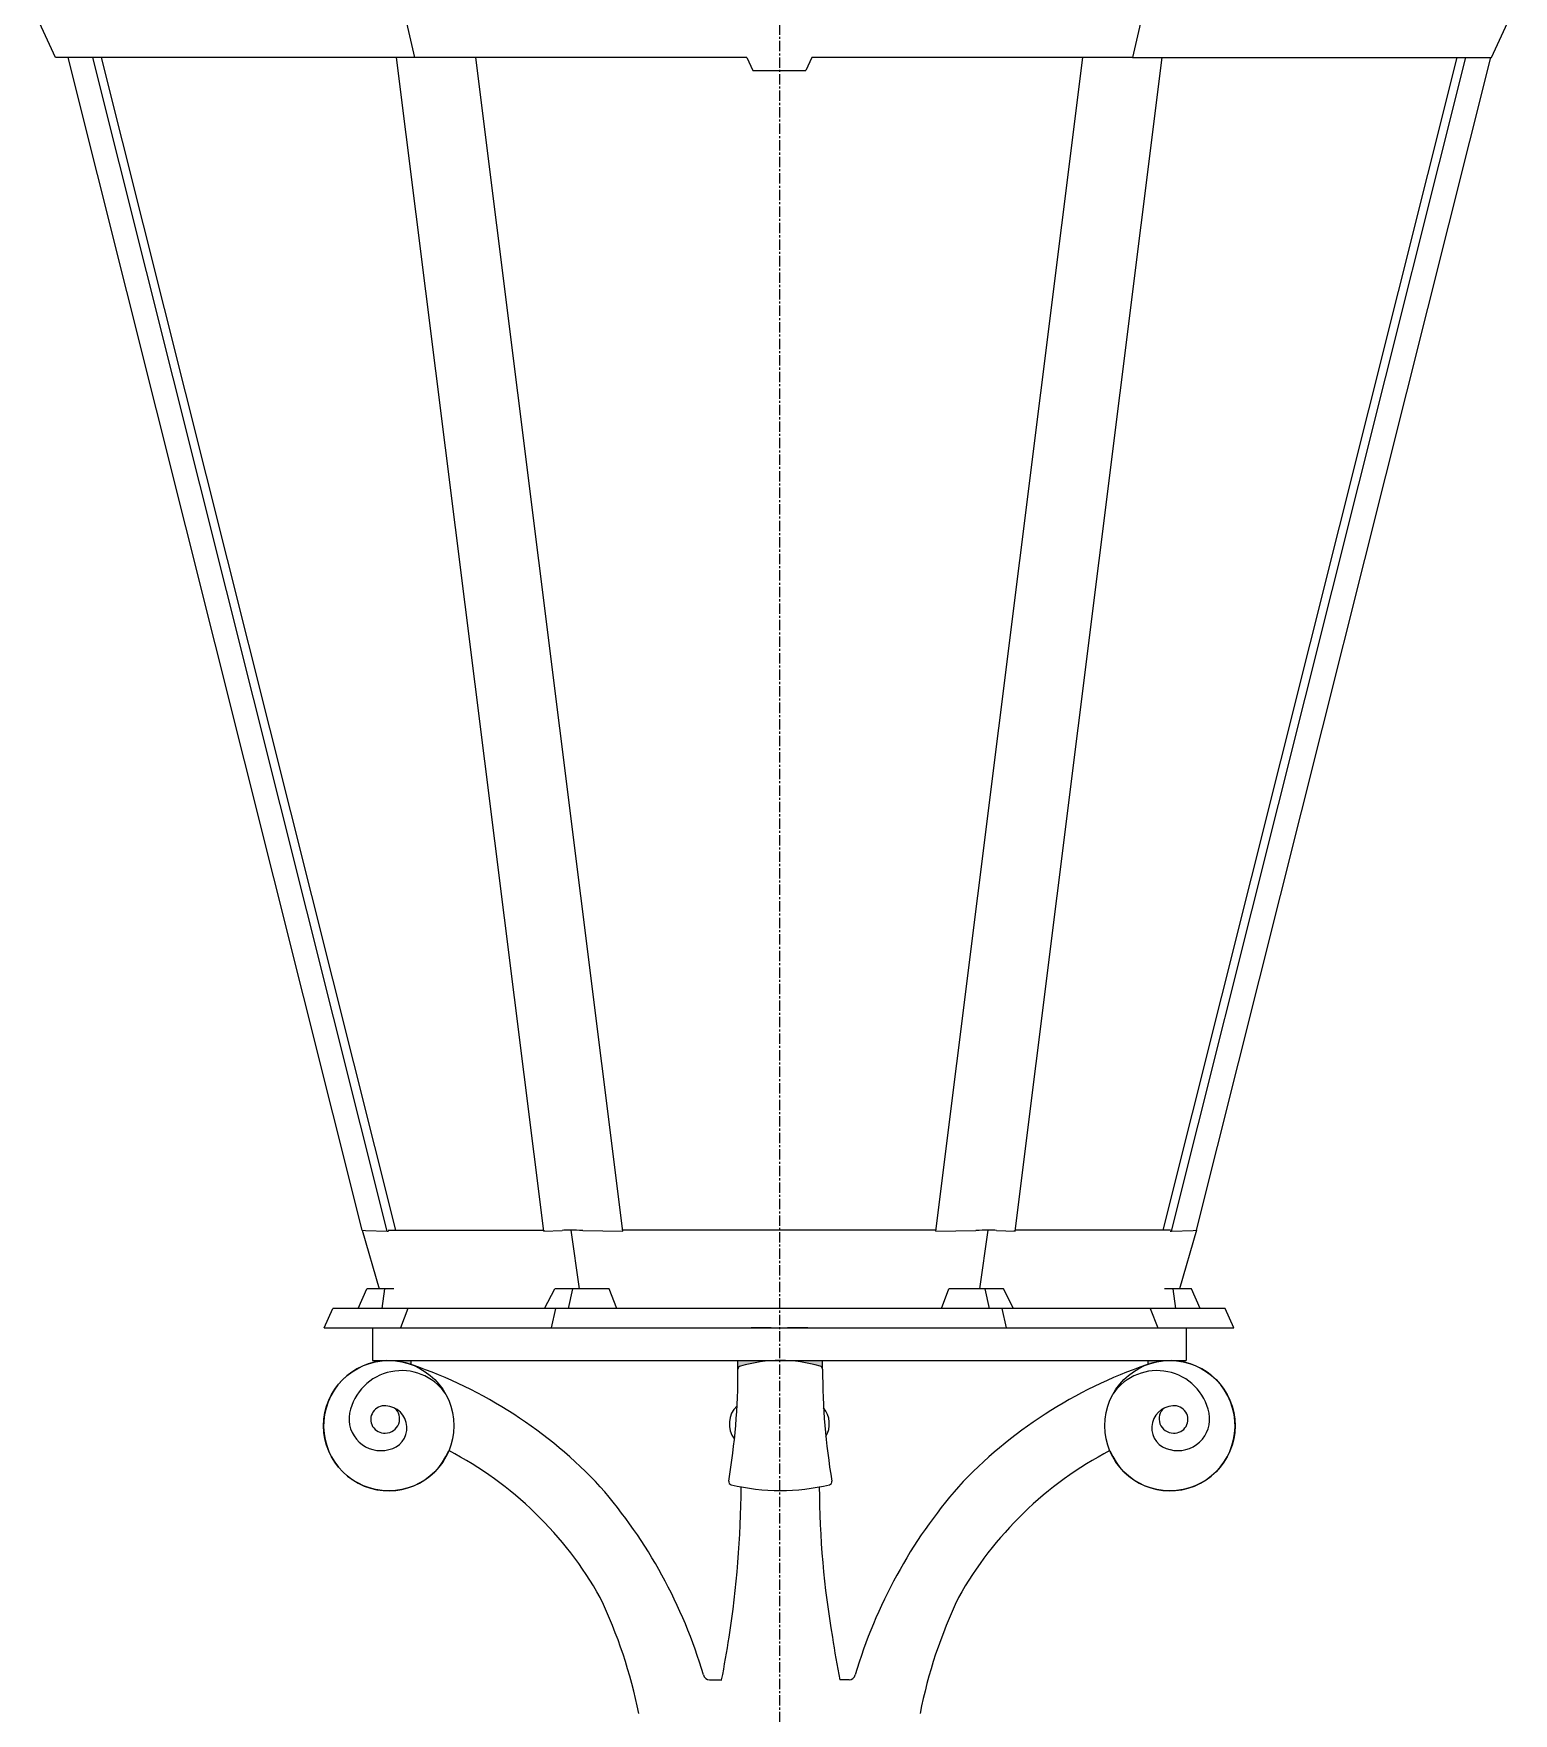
# Model space of a CAD drawing. Header units: millimetres. Extents: x 0 to 13338, y 0 to 11580.
# Drawn here: x 4090 to 4544, y 9912 to 10428 of the extents above; entities that cross this region are included whole.
import ezdxf

# ---------------------------------------------------------------- set-up
doc = ezdxf.new("R2010")
doc.units = ezdxf.units.MM
doc.linetypes.add('CENTER', pattern=[50.8, 31.75, -6.35, 6.35, -6.35])
doc.layers.add('axes', color=40, linetype='CENTER')
doc.layers.add('dwgmodels.com', color=250, linetype='Continuous')

# ---------------------------------------------------------------- blocks, each defined once
blk = doc.blocks.new('Public Light 2_side_dwgmodels.com')
for points in [[(-113.17, 3631), (-116.17, 3631), (-119.81, 3631, -0.08502), (-113.17, 3629.8)], [(0, 3631), (-12.71, 3631), (-12.71, 3628.32, -0.334908), (-11.99, 3629.28, -0.068042)], [(13.28, 3631), (0.57, 3631, -0.068042), (12.56, 3629.28, -0.334469), (13.28, 3628.32)], [(113.17, 3631), (116.17, 3631), (119.81, 3631, 0.08502), (113.17, 3629.8)]]:
    blk.add_hatch(color=0).paths.add_polyline_path(points)
at = {"color": 0, "extrusion": (-1, 6.12303e-17, 0)}
for p, q in [((-222.38, 4031.18), (-229.1, 4045.77)), ((-115.45, 4045.77), (-112.09, 4031.18)), ((111.85, 4045.77), (108.49, 4031.18)), ((218.78, 4031.18), (225.5, 4045.77)), ((-112.09, 4031.18), (-222.38, 4031.18)), ((-128.17, 3671), (-218.52, 4031.18)), ((-120.43, 3670.74), (-210.85, 4031.18)), ((-117.86, 3671), (-208.21, 4031.18)), ((-72.4, 3670.74), (-117.61, 4031.18)), ((-10, 4031.18), (-112.09, 4031.18)), ((-48.03, 3670.74), (-93.24, 4031.18)), ((-10, 4031.18), (-8.13, 4027.18)), ((10, 4031.18), (8.13, 4027.18)), ((108.49, 4031.18), (10, 4031.18)), ((48.03, 3670.74), (93.23, 4031.18)), ((72.4, 3670.74), (117.61, 4031.18)), ((108.49, 4031.18), (218.78, 4031.18)), ((117.86, 3671), (208.21, 4031.18)), ((120.43, 3670.74), (210.84, 4031.18)), ((128.17, 3671), (218.52, 4031.18)), ((218.5, 4031.18), (218.78, 4031.18)), ((-8.13, 4027.18), (8.13, 4027.18)), ((-128.17, 3671), (-122.98, 3653)), ((-128.17, 3671), (-127.09, 3670.96)), ((-127.09, 3670.96), (-120.43, 3670.74)), ((-120.43, 3670.74), (-120.09, 3670.73)), ((-120.16, 3671), (-72.44, 3671)), ((-72.4, 3670.74), (-66.73, 3670.96)), ((-72.06, 3670.73), (-72.4, 3670.74)), ((-64.09, 3671), (-61.49, 3653)), ((-60.37, 3670.96), (-48.03, 3670.74)), ((48.06, 3671), (-48.06, 3671)), ((-48.03, 3670.74), (-48.03, 3670.73)), ((48.03, 3670.74), (60.37, 3670.96)), ((48.03, 3670.73), (48.03, 3670.74)), ((64.08, 3671), (61.49, 3653)), ((66.72, 3670.96), (72.4, 3670.74)), ((72.4, 3670.74), (72.05, 3670.73)), ((120.16, 3671), (72.43, 3671)), ((120.08, 3670.73), (120.43, 3670.74)), ((120.43, 3670.74), (127.09, 3670.96)), ((128.17, 3671), (122.97, 3653)), ((127.09, 3670.96), (128.17, 3671)), ((-129.42, 3647), (-126.76, 3653)), ((-121.17, 3653), (-126.76, 3653)), ((-122.01, 3647), (-121.17, 3653)), ((-118.4, 3653), (-121.17, 3653)), ((-72.15, 3647), (-69.01, 3653)), ((-63.42, 3653), (-69.01, 3653)), ((-64.75, 3647), (-63.42, 3653)), ((-52.25, 3653), (-63.42, 3653)), ((-49.95, 3647), (-52.25, 3653)), ((49.77, 3647), (52.07, 3653)), ((63.24, 3653), (52.07, 3653)), ((64.57, 3647), (63.24, 3653)), ((68.83, 3653), (63.24, 3653)), ((71.98, 3647), (68.83, 3653)), ((120.99, 3653), (118.36, 3653)), ((121.84, 3647), (120.99, 3653)), ((126.58, 3653), (120.99, 3653)), ((129.24, 3647), (126.58, 3653)), ((-139.81, 3641), (-137.15, 3647)), ((-114.11, 3647), (-137.15, 3647)), ((-114.11, 3647), (-116.41, 3641)), ((-100.69, 3647), (-114.11, 3647)), ((-93.95, 3647), (-100.69, 3647)), ((-68.62, 3647), (-93.95, 3647)), ((-69.95, 3641), (-68.62, 3647)), ((68.44, 3647), (-68.62, 3647)), ((69.77, 3641), (68.44, 3647)), ((93.78, 3647), (68.44, 3647)), ((100.51, 3647), (93.78, 3647)), ((113.93, 3647), (100.51, 3647)), ((136.97, 3647), (113.93, 3647)), ((113.93, 3647), (116.24, 3641)), ((139.63, 3641), (136.97, 3647)), ((-139.81, 3641), (-116.41, 3641)), ((-116.41, 3641), (-100.56, 3641)), ((-100.56, 3641), (-95.95, 3641)), ((-95.95, 3641), (-69.95, 3641)), ((-69.95, 3641), (-8.7, 3641)), ((-2.5, 3641), (-8.7, 3641)), ((-2.5, 3641), (2.5, 3641)), ((8.7, 3641), (2.5, 3641)), ((8.7, 3641), (69.77, 3641)), ((69.77, 3641), (95.77, 3641)), ((95.77, 3641), (100.38, 3641)), ((100.38, 3641), (116.24, 3641)), ((116.24, 3641), (139.63, 3641))]:
    blk.add_line(p, q, dxfattribs=at)
at = {"color": 0}
for p, q in [((-125, 3641), (-125, 3631)), ((-125, 3641), (125, 3641)), ((125, 3641), (125, 3631)), ((-125, 3631), (125, 3631)), ((-116.17, 3631), (-113.17, 3631)), ((-113.17, 3631), (-113.17, 3629.8)), ((-12.71, 3628.32), (-12.71, 3631)), ((13.28, 3628.32), (13.28, 3631)), ((113.17, 3631), (113.17, 3629.8)), ((-21.41, 3533), (-17.72, 3533)), ((21.41, 3533), (18.58, 3533))]:
    blk.add_line(p, q, dxfattribs=at)
for centre in [(-120, 3611), (120, 3611)]:
    blk.add_circle(centre, 20, dxfattribs=at)
for centre, radius, start, end in [((-120, 3611), 20, 68.9896, 337.4258), ((-116.03, 3611.57), 16.34, 35.0231, 168.279), ((-158.45, 3495.79), 141.44, 43.0021, 71.1819), ((-217.35, 3628), 204.64, 350.4324, 0.0905), ((-11.71, 3628.32), 1, 105.9355, 180.0905), ((0.29, 3586.3), 44.7, 74.0645, 105.9355), ((12.28, 3628.32), 1, 359.9095, 74.0645), ((217.92, 3628), 204.64, 179.9095, 189.5676), ((158.45, 3495.79), 141.44, 108.8181, 136.9979), ((120, 3611), 20, 202.5742, 111.0104), ((120, 3611), 20, 202.5742, 111.0104), ((116.03, 3611.57), 16.34, 11.721, 144.9769), ((-121.32, 3612.92), 4.2, 83.9361, 273.7967), ((-120.99, 3613.07), 4.34, 269.3297, 50.5759), ((-121.19, 3610.32), 6.79, 280.0713, 87.2935), ((-7.69, 3611.55), 7.68, 133.7923, 217.2398), ((7.69, 3611.55), 7.68, 329.3822, 39.5615), ((121.19, 3610.32), 6.79, 92.7065, 259.9287), ((120.99, 3613.07), 4.34, 129.4241, 270.6703), ((121.32, 3612.92), 4.2, 266.2033, 96.0639), ((-122.4, 3613.14), 9.8, 169.7247, 284.1104), ((122.4, 3613.14), 9.8, 255.8896, 10.2753), ((-154.02, 3502.68), 113.51, 29.2857, 62.4595), ((154.02, 3502.68), 113.51, 117.5405, 150.7143), ((-171.88, 3490.61), 154.89, 16.4425, 41.0147), ((-14.57, 3593.82), 1, 170.4324, 256.5763), ((-340.62, 3595.6), 328.95, 351.3305, 359.4048), ((0.29, 3656.07), 65, 256.5763, 283.4237), ((292.7, 3593.38), 280.44, 180.2459, 189.7245), ((15.14, 3593.82), 1, 283.4237, 9.5676), ((171.88, 3490.61), 154.89, 138.9853, 163.5575), ((-192.04, 3492.96), 151.76, 11.2812, 25.4603), ((192.04, 3492.96), 151.76, 154.5397, 168.7188), ((-340.48, 3596.53), 328.95, 348.8647, 351.1666), ((341.33, 3596.53), 328.95, 188.8334, 191.1353), ((-21.41, 3535), 2, 195.8632, 270), ((21.41, 3535), 2, 270, 344.1368)]:
    blk.add_arc(centre, radius, start, end, dxfattribs=at)
for centre, major_axis, start_param, end_param in [((-60.45, 3670.76), (7.07, -0.13), 1.559984, 2.663909), ((60.45, 3670.76), (7.07, 0.13), 0.477683, 1.581608)]:
    blk.add_ellipse(centre, major_axis=major_axis, ratio=0.029549, start_param=start_param, end_param=end_param, dxfattribs=at)
at = {"layer": 'axes', "ltscale": 0.1}
blk.add_line((0, 4483.26), (0, -237.15), dxfattribs=at)

msp = doc.modelspace()

# ---------------------------------------------------------------- block references
at = {"layer": 'dwgmodels.com'}
msp.add_blockref('Public Light 2_side_dwgmodels.com', (4318.61, 6389.53), dxfattribs=at)

doc.saveas('drawing.dxf')
